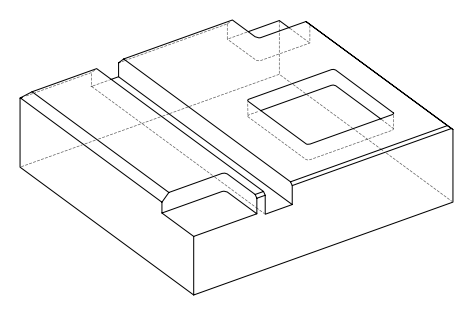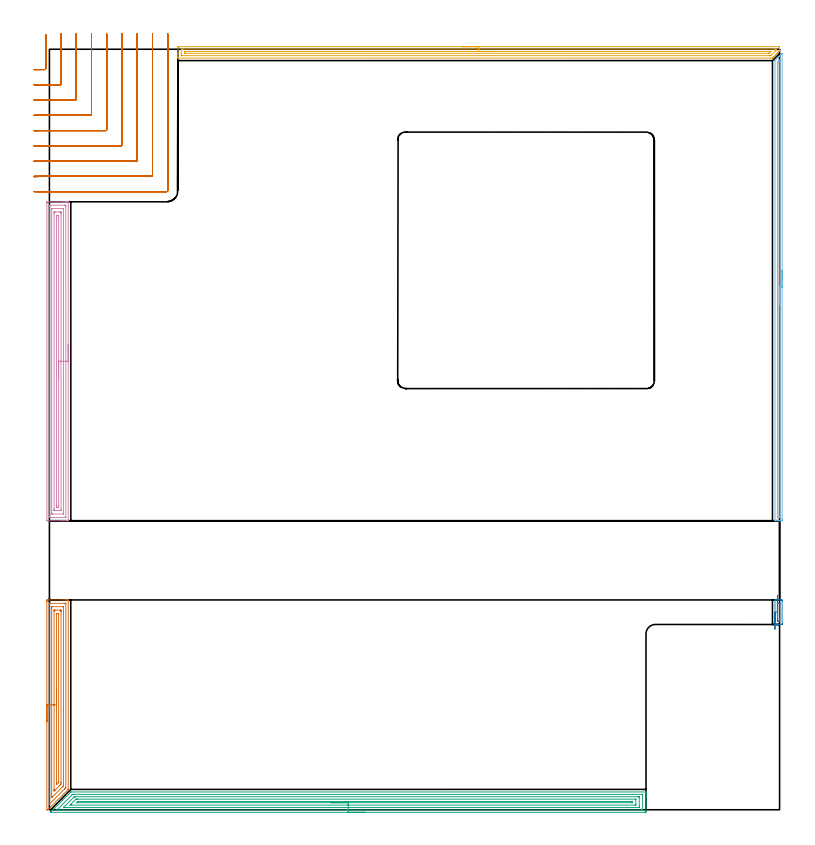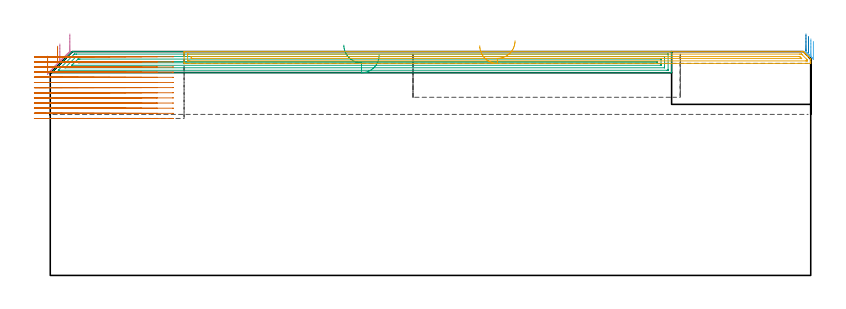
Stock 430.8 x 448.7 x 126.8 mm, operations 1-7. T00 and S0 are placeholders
(PLAN: 10 operations, 4 tool changes, 210.6 min)
(1 AREA_MILL | FG_CHAMFER_SURFACE | UGT0205_001 | 4.96 min | 10364 mm3)
(2 AREA_MILL_1 | FG_CHAMFER_SURFACE_1 | UGT0205_001 | 0.4 min | 179 mm3)
(3 AREA_MILL_2 | FG_CHAMFER_SURFACE_2 | UGT0205_001 | 14.02 min | 25193 mm3)
(4 AREA_MILL_3 | FG_CHAMFER_SURFACE_3 | UGT0205_001 | 7.76 min | 16004 mm3)
(5 AREA_MILL_4 | FG_CHAMFER_SURFACE_4 | UGT0205_001 | 8.66 min | 8058 mm3)
(6 AREA_MILL_5 | FG_CHAMFER_SURFACE_5 | UGT0205_001 | 4.55 min | 2434 mm3)
(7 MILL_CORNER_NOTCH_RECTANGULAR | CORNER_NOTCH_RECTANGULAR | NXT0201_011 | Follow Part, ap 3, ae 75% | 26.25 min | 257615 mm3)
(8 MILL_CORNER_NOTCH_RECTANGULAR_1 | CORNER_NOTCH_RECTANGULAR_1 | NXT0201_013 | Follow Part, ap 2.5, ae 75% | 34.81 min | 256847 mm3)
(9 MILL_RECTANGULAR_POCKET | POCKET_RECTANGULAR_STRAIGHT | NXT0201_009 | Follow Part, ap 2, ae 75% | 100.01 min | 592900 mm3)
(10 MILL_RECTANGULAR_SLOT | SLOT_RECTANGULAR | UGT0201_009 | Follow Part, ap 11.25, ae 75% | 9.14 min | 715212 mm3)
(TOOL UGT0205_001 | Chamfer Mill 20 x 3 x 45 deg. | D20 FL50 Z2)
(TOOL NXT0201_011 | ENDMILL 12mm [2P460-1200-NA 1630] | D12 FL38 Z6)
(TOOL NXT0201_013 | ENDMILL 10mm | D10 FL30 Z4)
(TOOL NXT0201_009 | ENDMILL 8mm [2P460-0800-NA 1630] | D8 FL26 Z6)
(TOOL UGT0201_009 | End Mill 45 mm | D45 FL63 Z6)
(OP 1 AREA_MILL)
G17 G21 G94 G90
T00 M6
G54
G17 G0 G90 X-1.5 Y51.9 S1061 M3
G43 Z136.8 H0
Z124.2
G94 G1 Y51.938 Z123.328 F250.
Y52.052 Z122.463
Y52.241 Z121.612
Y52.503 Z120.78
Y52.837 Z119.974
Y53.24 Z119.2
Y53.708 Z118.464
Y54.24 Z117.772
Y54.829 Z117.129
Y55.472 Z116.54
Y56.164 Z116.008
Y56.9 Z115.54
Y57.674 Z115.137
Y58.48 Z114.803
Y59.312 Z114.541
Y60.164 Z114.352
Y61.028 Z114.238
Y61.9 Z114.2
Y122.81
X-1.499 Y123.167 Z114.201
X-1.495 Y123.699 Z114.203
X-1.492 Y123.792 Z114.206
X-0.967 Y123.796 Z114.73
X-0.339 Y123.8 Z115.358
X7.905 Z123.6
X9.312 Z125.008
X9.68 Z125.375
X10.416 Z126.116
X10.658 Z126.358
X11.064 Y123.792 Z126.756
X11.097 Y123.79 Z126.788
X11.1 Y123.614 Z126.8
Y12.26
X11.099 Y12.006 Z126.784
X11.035 Y11.934 Z126.733
X-0.376 Y0.523 Z115.32
X-0.483 Y0.417 Z115.217
X-0.565 Y0.335 Z115.134
X-0.671 Y0.227 Z115.025
X-0.776 Y0.124 Z114.923
X-0.866 Y0.037 Z114.833
X-0.907 Y0.004 Z114.791
X-0.967 Y0.002 Z114.73
X-1.021 Y0. Z114.676
X-1.076 Z114.622
X-1.199 Z114.499
X-1.492 Y0.01 Z114.205
X-1.499 Y0.085 Z114.199
X-1.5 Y61.9 Z114.2
X-0.086 Z115.614
Y121.378
X-0.08 Y121.79 Z115.62
X0.39 Y121.799 Z116.09
X8.793 Y121.8 Z124.493
X9.263 Y121.799 Z124.963
X9.68 Y121.79 Z125.38
X9.686 Y121.378 Z125.386
X9.685 Y13.149 Z125.385
X9.68 Y13.042 Z125.38
X9.295 Y12.648 Z124.995
X8.911 Y12.26 Z124.611
X-0.057 Y3.293 Z115.643
X-0.066 Y3.287 Z115.634
X-0.08 Y3.282 Z115.62
X-0.085 Y3.316 Z115.615
X-0.086 Y3.322 Z115.614
Y61.9
X1.328 Z117.028
X1.329 Y119.064 Z117.029
X1.331 Y119.589 Z117.031
X1.334 Y119.773 Z117.034
X1.335 Y119.788 Z117.035
X1.361 Y119.792 Z117.061
X1.416 Y119.797 Z117.116
X1.486 Y119.8 Z117.186
X7.905 Y119.799 Z123.605
X8.114 Y119.796 Z123.814
X8.252 Y119.79 Z123.952
X8.266 Y119.787 Z123.966
X8.268 Y119.781 Z123.968
X8.27 Y119.757 Z123.97
X8.271 Y119.712 Z123.971
Y119.589
Y14.312
X8.27 Y14.18 Z123.97
X8.267 Y14.115 Z123.967
X8.265 Y14.086 Z123.965
X8.24 Y14.049 Z123.94
X8.075 Y13.878 Z123.775
X7.905 Y13.705 Z123.605
X7.631 Y13.431 Z123.331
X1.841 Y7.641 Z117.541
X1.695 Y7.495 Z117.395
X1.391 Y7.2 Z117.091
X1.335 Y7.146 Z117.035
X1.332 Y7.209 Z117.032
X1.33 Y7.261 Z117.03
X1.329 Y7.788 Z117.029
X1.328 Y8.157 Z117.028
Y61.9
X2.743 Z118.443
Y116.906
X2.747 Y117.634 Z118.447
X2.75 Y117.742 Z118.45
X2.755 Y117.79 Z118.455
X2.804 Y117.792 Z118.504
X3.026 Y117.796 Z118.726
X3.469 Y117.8 Z119.169
X6.131 Z121.831
X6.574 Y117.796 Z122.274
X6.795 Y117.792 Z122.495
X6.845 Y117.79 Z122.545
X6.85 Y117.755 Z122.55
X6.852 Y117.688 Z122.552
X6.857 Y117.069 Z122.557
Y116.906
Y16.001
X6.856 Y15.838 Z122.556
X6.851 Y15.112 Z122.551
X6.691 Y14.943 Z122.391
X6.411 Y14.661 Z122.111
X6.131 Y14.38 Z121.831
X3.469 Y11.718 Z119.169
X3.117 Y11.366 Z118.817
X2.951 Y11.202 Z118.651
X2.845 Y11.1 Z118.545
X2.753 Y11.014 Z118.453
X2.747 Y11.199 Z118.447
X2.745 Y11.366 Z118.445
X2.743 Y11.847 Z118.443
Y12.098
Y61.9
X4.157 Z119.857
Y115.52
X4.158 Y115.654 Z119.858
X4.161 Y115.76 Z119.861
X4.164 Y115.789 Z119.864
X4.168 Y115.792 Z119.868
X4.187 Y115.795 Z119.887
X4.356 Y115.799 Z120.056
X4.567 Y115.8 Z120.267
X5.244 Y115.799 Z120.944
X5.34 Y115.797 Z121.04
X5.399 Y115.794 Z121.099
X5.427 Y115.791 Z121.127
X5.436 Y115.72 Z121.136
X5.441 Y115.318 Z121.141
X5.442 Y115.117 Z121.142
X5.443 Y16.531 Z121.143
X5.441 Y16.33 Z121.141
X5.438 Y16.197 Z121.138
X5.436 Y16.151 Z121.136
X5.426 Y16.136 Z121.126
X5.398 Y16.103 Z121.098
X5.244 Y15.942 Z120.944
X5.192 Y15.89 Z120.892
X4.356 Y15.055 Z120.056
X4.301 Y15. Z120.001
X4.242 Y14.943 Z119.942
X4.204 Y14.915 Z119.904
X4.163 Y14.89 Z119.863
X4.161 Y14.943 Z119.861
X4.158 Y15.06 Z119.858
X4.157 Y16.732 Z119.857
Y61.9
Y62.772 Z119.895
Y63.636 Z120.009
Y64.488 Z120.198
Y65.32 Z120.46
Y66.126 Z120.794
Y66.9 Z121.197
Y67.636 Z121.665
Y68.328 Z122.196
Y68.971 Z122.786
Y69.56 Z123.429
Y70.092 Z124.121
Y70.56 Z124.857
Y70.963 Z125.631
Y71.297 Z126.437
Y71.559 Z127.269
Y71.748 Z128.12
Y71.862 Z128.985
Y71.9 Z129.857
G0 Z136.8
M5
M2
(OP 2 AREA_MILL_1)
G17 G21 G94 G90
T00 M6
G54
G17 G0 G90 X428.1 Y106.55 S1061 M3
G43 Z136.8 H0
G94 G1 Y106.588 Z135.928 F250.
Y106.702 Z135.063
Y106.891 Z134.212
Y107.153 Z133.38
Y107.487 Z132.574
Y107.89 Z131.8
Y108.358 Z131.064
Y108.89 Z130.372
Y109.479 Z129.729
Y110.122 Z129.139
Y110.814 Z128.608
Y111.55 Z128.14
Y112.324 Z127.737
Y113.13 Z127.403
Y113.962 Z127.141
Y114.813 Z126.952
Y115.678 Z126.838
Y116.55 Z126.8
Y123.672
X428.102 Y123.79 Z126.789
X428.199 Y123.798 Z126.693
X428.303 Y123.8 Z126.596
X428.956 Z125.943
X429.695 Z125.204
X430.2 Z124.696
X430.452 Z124.444
X431.074 Z123.823
X431.327 Z123.571
X431.949 Y123.795 Z122.945
X432.291 Y123.79 Z122.603
X432.296 Y123.58 Z122.601
X432.299 Y123.226
Y109.874
X432.296 Y109.52
X432.291 Y109.31 Z122.603
X431.949 Y109.3 Z122.945
X431.327 Z123.571
X431.074 Z123.823
X430.452 Z124.444
X430.2 Z124.696
X429.695 Z125.204
X428.303 Z126.596
X428.199 Y109.302 Z126.693
X428.103 Y109.31 Z126.789
X428.1 Y109.429 Z126.8
Y116.55
X429.514 Z125.386
X429.515 Y121.253 Z125.385
X429.517 Y121.446 Z125.383
X429.521 Y121.785 Z125.379
X429.856 Y121.796 Z125.044
X430.2 Y121.798 Z124.7
X430.727 Y121.8 Z124.173
X430.841 Y121.797 Z124.059
X430.861 Y121.795 Z124.039
X430.877 Y121.791 Z124.023
X430.879 Y121.768 Z124.021
X430.883 Y121.64 Z124.017
X430.885 Y121.446 Z124.015
X430.886 Y112.544 Z124.014
X430.885 Y111.847 Z124.015
X430.883 Y111.654 Z124.017
X430.879 Y111.315 Z124.021
X430.543 Y111.304 Z124.357
X430.2 Y111.302 Z124.7
X429.673 Y111.3 Z125.227
X429.559 Y111.303 Z125.341
X429.539 Y111.305 Z125.361
X429.523 Y111.309 Z125.377
X429.521 Y111.332 Z125.379
X429.517 Y111.46 Z125.383
X429.515 Y111.654 Z125.385
X429.514 Y112.352 Z125.386
Y116.55
Y117.422 Z125.424
Y118.286 Z125.538
Y119.138 Z125.727
Y119.97 Z125.989
Y120.776 Z126.323
Y121.55 Z126.726
Y122.286 Z127.194
Y122.978 Z127.725
Y123.621 Z128.315
Y124.21 Z128.958
Y124.741 Z129.65
Y125.21 Z130.386
Y125.613 Z131.16
Y125.947 Z131.966
Y126.209 Z132.798
Y126.398 Z133.649
Y126.512 Z134.514
Y126.55 Z135.386
G0 Z136.8
M5
M2
(OP 3 AREA_MILL_2)
G17 G21 G94 G90
T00 M6
G54
G17 G0 G90 X186.3 Y-1.5 S1061 M3
G43 Z136.8 H0
Z124.8
G94 G1 X186.262 Z123.928 F250.
X186.148 Z123.064
X185.959 Z122.212
X185.697 Z121.38
X185.363 Z120.574
X184.96 Z119.8
X184.491 Z119.064
X183.96 Z118.372
X183.371 Z117.729
X182.728 Z117.14
X182.036 Z116.608
X181.3 Z116.14
X180.526 Z115.737
X179.72 Z115.403
X178.888 Z115.141
X178.036 Z114.952
X177.171 Z114.838
X176.3 Z114.8
X0.658
X0.604 Y-1.498 Z114.799
X0.606 Y-1.492 Z114.805
X0.926 Y-1.172 Z115.123
X1.076 Y-1.023 Z115.275
X1.217 Y-0.882 Z115.416
X1.362 Y-0.736 Z115.56
X1.502 Y-0.596 Z115.701
X1.664 Y-0.435 Z115.863
X1.799 Y-0.299 Z115.997
X1.929 Y-0.17 Z116.128
X7.901 Y5.801 Z122.101
X12.369 Y10.27 Z126.568
X12.537 Y10.438 Z126.728
X12.606 Y10.5 Z126.784
X12.83 Z126.8
X351.83
X351.99 Y10.498 Z126.789
X351.997 Y10.377 Z126.669
X352. Y10.25 Z126.549
Y9.965 Z126.265
Y9.299 Z125.594
Y8.094 Z124.391
Y7.554 Z123.848
Y-0.902 Z115.395
X351.996 Y-1.172 Z115.125
X351.99 Y-1.493 Z114.804
X351.716 Y-1.497 Z114.801
X351.383 Y-1.5 Z114.8
X176.3
Y-0.086 Z116.214
X5.177 Y-0.085 Z116.215
X4.79 Y-0.084 Z116.216
X4.567 Y-0.082 Z116.218
X4.49 Y-0.079 Z116.221
X4.523 Y-0.038 Z116.262
X4.583 Y0.027 Z116.327
X4.79 Y0.24 Z116.54
X13.346 Y8.795 Z125.095
X13.473 Y8.919 Z125.219
X13.577 Y9.018 Z125.318
X13.644 Y9.079 Z125.379
X13.723 Y9.081 Z125.381
X13.944 Y9.084 Z125.384
X14.616 Y9.086 Z125.386
X14.835
X349.815 Y9.085 Z125.385
X349.948 Y9.084 Z125.384
X349.98 Y9.082 Z125.382
X349.989 Y9.079 Z125.379
X349.993 Y9.073 Z125.373
X349.996 Y9.044 Z125.344
X349.999 Y8.906 Z125.206
Y0.18 Z116.48
X349.996 Y0.048 Z116.348
X349.99 Y-0.057 Z116.243
X349.988 Y-0.08 Z116.22
X349.975 Y-0.081 Z116.219
X349.934 Y-0.083 Z116.217
X349.596 Y-0.085 Z116.215
X349.378 Y-0.086 Z116.214
X176.3
Y1.328 Z117.628
X8.483 Y1.329 Z117.629
X8.384 Y1.33 Z117.63
X8.363 Y1.332 Z117.632
X8.352 Y1.334 Z117.634
X8.356 Y1.346 Z117.646
X8.363 Y1.362 Z117.662
X8.405 Y1.405 Z117.705
X8.445 Y1.446 Z117.746
X14.585 Y7.585 Z123.885
X14.616 Y7.615 Z123.915
X14.67 Y7.659 Z123.959
X14.714 Y7.665 Z123.965
X14.81 Y7.668 Z123.968
X15.003 Y7.67 Z123.97
X15.389 Y7.672 Z123.972
X15.51
X346.917
X347.691 Y7.671 Z123.971
X347.81 Y7.669 Z123.969
X347.929 Y7.665 Z123.965
X347.991 Y7.659 Z123.959
X347.994 Y7.616 Z123.916
X347.997 Y7.554 Z123.854
X348. Y7.369 Z123.669
Y2.133 Z118.433
X347.995 Y1.446 Z117.746
X347.992 Y1.354 Z117.654
X347.99 Y1.336 Z117.636
X347.969 Y1.333 Z117.633
X347.928 Y1.33 Z117.63
X347.81 Y1.329 Z117.629
X176.3 Y1.328 Z117.628
Y2.743 Z119.043
X12.395
X12.301 Y2.744 Z119.044
X12.264 Y2.746 Z119.046
X12.219 Y2.749 Z119.049
X12.24 Y2.779 Z119.079
X12.296 Y2.84 Z119.14
X12.64 Y3.191 Z119.491
X12.734 Y3.285 Z119.585
X15.51 Y6.061 Z122.361
X15.638 Y6.186 Z122.486
X15.686 Y6.23 Z122.53
X15.707 Y6.247 Z122.547
X15.728 Y6.25 Z122.55
X15.947 Y6.254 Z122.554
X16.403 Y6.257 Z122.557
X16.837
X345.905
X345.947 Y6.254 Z122.554
X345.98 Y6.251 Z122.551
X345.99 Y6.246 Z122.546
X346. Y5.809 Z122.109
Y3.214 Z119.514
X345.999 Y3.191 Z119.491
X345.99 Y2.767 Z119.067
X345.986 Y2.749 Z119.049
X345.946 Y2.747 Z119.047
X345.864 Y2.744 Z119.044
X345.742 Y2.743 Z119.043
X345.589
X176.3
Y4.157 Z120.457
X16.403 Y4.158 Z120.458
X16.306 Y4.159 Z120.459
X16.129 Y4.164 Z120.464
X16.078 Y4.169 Z120.469
X16.089 Y4.183 Z120.483
X16.181 Y4.28 Z120.58
X16.28 Y4.381 Z120.681
X16.403 Y4.505 Z120.805
X16.623 Y4.721 Z121.021
X16.707 Y4.801 Z121.101
X16.736 Y4.826 Z121.126
X16.772 Y4.836 Z121.136
X17.296 Y4.843 Z121.143
X343.772 Y4.842 Z121.142
X343.939 Y4.84 Z121.14
X343.979 Y4.838 Z121.138
X343.99 Y4.836 Z121.136
X343.993 Y4.822 Z121.122
X343.996 Y4.768 Z121.068
X343.998 Y4.297 Z120.597
X343.992 Y4.18 Z120.48
X343.99 Y4.165 Z120.465
X343.957 Y4.162 Z120.462
X343.87 Y4.159 Z120.459
X343.695 Y4.158 Z120.458
X176.3 Y4.157 Z120.457
X175.428 Z120.495
X174.563 Z120.609
X173.712 Z120.798
X172.88 Z121.06
X172.074 Z121.394
X171.3 Z121.797
X170.564 Z122.265
X169.872 Z122.796
X169.229 Z123.386
X168.639 Z124.029
X168.108 Z124.721
X167.64 Z125.457
X167.237 Z126.231
X166.903 Z127.037
X166.641 Z127.869
X166.452 Z128.72
X166.338 Z129.585
X166.3 Z130.457
G0 Z136.8
M5
M2
(OP 4 AREA_MILL_3)
G17 G21 G94 G90
T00 M6
G54
G17 G0 G90 X11.097 Y274.6 S1061 M3
G43 Z136.8 H0
Z136.797
G94 G1 Y274.562 Z135.926 F250.
Y274.448 Z135.061
Y274.259 Z134.209
Y273.997 Z133.377
Y273.663 Z132.571
Y273.26 Z131.797
Y272.792 Z131.062
Y272.26 Z130.369
Y271.671 Z129.726
Y271.028 Z129.137
Y270.336 Z128.606
Y269.6 Z128.137
Y268.826 Z127.734
Y268.02 Z127.4
Y267.188 Z127.138
Y266.336 Z126.949
Y265.472 Z126.835
Y264.6 Z126.797
X11.098 Y170.675
X11.099 Y170.593 Z126.794
X11.088 Y170.508 Z126.779
X11.075 Y170.5 Z126.766
X10.66 Z126.36
X10.416 Z126.115
X9.678 Z125.373
X8.422 Z124.119
X7.017 Z122.712
X-1.228 Z114.47
X-1.492 Y170.51 Z114.206
X-1.499 Y170.774 Z114.199
Y170.79
X-1.5 Y357.709 Z114.2
X-1.499 Y358.067 Z114.201
X-1.495 Y358.598 Z114.203
X-1.492 Y358.692 Z114.206
X-0.968 Y358.7 Z114.729
X7.904 Z123.599
X9.31 Z125.006
X9.678 Z125.373
X10.416 Z126.115
X10.656 Z126.355
X11.067 Z126.758
X11.095 Y358.69 Z126.786
X11.097 Y358.603 Z126.793
X11.099 Y358.56 Z126.796
X11.097 Y358.515 Z126.797
Y264.6
X9.683 Z125.383
Y172.922
X9.678 Y172.51 Z125.378
X9.208 Y172.501 Z124.908
X0.806 Y172.5 Z116.506
X0.336 Y172.501 Z116.036
X-0.081 Y172.51 Z115.619
X-0.086 Y172.922 Z115.614
Y172.927
Y356.278
X-0.081 Y356.69 Z115.619
X0.389 Y356.699 Z116.089
X8.791 Y356.7 Z124.491
X9.261 Y356.699 Z124.961
X9.678 Y356.69 Z125.378
X9.683 Y356.278 Z125.383
Y264.6
X8.269 Z123.969
Y175.237
X8.266 Y174.711 Z123.966
X8.264 Y174.528 Z123.964
X8.262 Y174.513 Z123.962
X8.237 Y174.509 Z123.937
X8.182 Y174.503 Z123.882
X8.112 Y174.501 Z123.812
X1.693 Z117.393
X1.485 Y174.504 Z117.185
X1.346 Y174.51 Z117.046
X1.334 Y174.513 Z117.034
X1.332 Y174.519 Z117.032
X1.33 Y174.544 Z117.03
X1.328 Y175.079 Z117.028
X1.329 Y353.962 Z117.029
X1.331 Y354.489 Z117.031
X1.334 Y354.672 Z117.034
X1.335 Y354.687 Z117.035
X1.36 Y354.691 Z117.06
X1.415 Y354.697 Z117.115
X1.485 Y354.699 Z117.185
X7.904 Z123.604
X8.113 Y354.696 Z123.813
X8.251 Y354.69 Z123.951
X8.263 Y354.687 Z123.963
X8.265 Y354.681 Z123.965
X8.268 Y354.656 Z123.968
X8.269 Y354.612 Z123.969
Y354.489
Y264.6
X6.855 Z122.555
X6.854 Y177.394 Z122.554
X6.851 Y176.667 Z122.551
X6.848 Y176.56 Z122.548
X6.844 Y176.51 Z122.544
X6.794 Y176.508 Z122.494
X6.573 Y176.504 Z122.273
X6.129 Y176.5 Z121.829
X3.468 Z119.168
X3.024 Y176.504 Z118.724
X2.803 Y176.508 Z118.503
X2.754 Y176.51 Z118.454
X2.75 Y176.546 Z118.45
X2.747 Y176.613 Z118.447
X2.743 Y177.23 Z118.443
Y177.394
Y351.806
X2.746 Y352.533 Z118.446
X2.75 Y352.64 Z118.45
X2.754 Y352.69 Z118.454
X2.803 Y352.692 Z118.503
X3.025 Y352.696 Z118.725
X3.468 Y352.7 Z119.168
X6.129 Z121.829
X6.573 Y352.696 Z122.273
X6.794 Y352.692 Z122.494
X6.844 Y352.69 Z122.544
X6.848 Y352.654 Z122.548
X6.85 Y352.587 Z122.55
X6.854 Y351.97 Z122.554
X6.855 Y351.806 Z122.555
Y264.6
X5.44 Z121.14
Y178.783
X5.438 Y178.65 Z121.138
X5.434 Y178.545 Z121.134
X5.427 Y178.509 Z121.127
X5.411 Y178.506 Z121.111
X5.242 Y178.501 Z120.942
X5.032 Y178.5 Z120.732
X4.355 Z120.055
X4.258 Y178.501 Z119.958
X4.199 Y178.505 Z119.899
X4.172 Y178.509 Z119.872
X4.164 Y178.584 Z119.864
X4.158 Y178.983 Z119.858
X4.157 Y179.183 Z119.857
Y179.383
Y350.417
X4.159 Y350.55 Z119.859
X4.164 Y350.655 Z119.864
X4.17 Y350.691 Z119.87
X4.186 Y350.694 Z119.886
X4.355 Y350.699 Z120.055
X4.565 Y350.7 Z120.265
X5.242 Z120.942
X5.339 Y350.698 Z121.039
X5.398 Y350.695 Z121.098
X5.426 Y350.691 Z121.126
X5.433 Y350.616 Z121.133
X5.439 Y350.217 Z121.139
X5.44 Y350.017 Z121.14
Y349.817
Y264.6
Y263.728 Z121.179
Y262.864 Z121.292
Y262.012 Z121.481
Y261.18 Z121.744
Y260.374 Z122.077
Y259.6 Z122.48
Y258.864 Z122.949
Y258.172 Z123.48
Y257.529 Z124.069
Y256.94 Z124.713
Y256.408 Z125.405
Y255.94 Z126.14
Y255.537 Z126.914
Y255.203 Z127.72
Y254.941 Z128.552
Y254.752 Z129.404
Y254.638 Z130.269
Y254.6 Z131.14
G0 Z136.8
M5
M2
(OP 5 AREA_MILL_4)
G17 G21 G94 G90
T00 M6
G54
G17 G0 G90 X243.3 Y450.2 S1061 M3
G43 Z136.8 H0
Z130.1
G94 G1 X243.338 Z129.228 F250.
X243.452 Z128.363
X243.641 Z127.512
X243.903 Z126.68
X244.237 Z125.874
X244.64 Z125.1
X245.108 Z124.364
X245.64 Z123.672
X246.229 Z123.029
X246.872 Z122.44
X247.564 Z121.908
X248.3 Z121.44
X249.074 Z121.037
X249.88 Z120.703
X250.712 Z120.441
X251.564 Z120.252
X252.428 Z120.138
X253.3 Z120.1
X430.182
X430.475 Y450.198 Z120.102
X430.78 Y450.193 Z120.105
X430.796 Y450.191
X430.8 Y449.898 Z120.398
Y449.361 Z120.935
Y449.027 Z121.268
Y448.091 Z122.208
X430.795 Y447.721 Z122.579
X430.794 Y447.705 Z122.594
X430.778 Y447.68 Z122.618
X430.683 Y447.583 Z122.716
X430.129 Y447.029 Z123.271
X429.952 Y446.85 Z123.446
X429.32 Y446.219 Z124.08
X429.289 Y446.189 Z124.111
X429.081 Y445.979 Z124.317
X428.51 Y445.41 Z124.89
X428.395 Y445.295 Z125.004
X428.21 Y445.108 Z125.188
X427.701 Y444.6 Z125.699
X427.502 Y444.401 Z125.897
X427.34 Y444.238 Z126.057
X427.184 Y444.082 Z126.215
X427.055 Y443.954 Z126.344
X426.904 Y443.802 Z126.493
X426.609 Y443.512 Z126.788
X426.6 Y443.507 Z126.793
X425.715 Y443.5 Z126.8
X75.971
X75.81 Y443.502 Z126.788
X75.804 Y443.613 Z126.679
X75.8 Y443.732 Z126.568
Y444.005 Z126.294
Y444.673 Z125.622
Y445.878 Z124.419
Y446.415 Z123.879
Y449.629 Z120.667
X75.804 Y449.898 Z120.399
X75.81 Y450.194 Z120.103
X76.111 Y450.197 Z120.101
X76.418 Y450.2 Z120.1
X253.3
Y448.786 Z121.514
X427.75
X428.395 Y448.785 Z121.515
X428.646 Y448.783 Z121.517
X428.749 Y448.779 Z121.521
X428.79 Y448.775 Z121.525
X428.792 Y448.753 Z121.547
X428.797 Y448.636 Z121.664
X428.79 Y448.156 Z122.144
X428.6 Y447.957 Z122.343
X428.395 Y447.746 Z122.554
X425.958 Y445.308 Z124.992
X425.715 Y445.067 Z125.233
X425.575 Y444.937 Z125.363
X425.556 Y444.921 Z125.379
X425.529 Y444.919 Z125.381
X425.466 Y444.916 Z125.384
X424.822 Y444.914 Z125.386
X424.575
X78.205 Y444.915 Z125.385
X77.954 Y444.917 Z125.383
X77.851 Y444.921 Z125.379
X77.809 Y444.925 Z125.375
X77.807 Y444.947 Z125.353
X77.802 Y445.066 Z125.234
X77.8 Y445.544 Z124.756
Y445.938 Z124.362
X77.801 Y448.549 Z121.751
X77.806 Y448.682 Z121.618
X77.811 Y448.779 Z121.521
X77.882 Y448.78 Z121.52
X78.205 Y448.784 Z121.516
X78.452 Y448.785 Z121.515
X79.098 Y448.786 Z121.514
X253.3
Y447.372 Z122.928
X425.087 Y447.371 Z122.929
X425.44 Y447.368 Z122.932
X425.54 Y447.365 Z122.935
X425.556 Y447.362 Z122.938
Y447.361 Z122.939
X425.531 Y447.332 Z122.968
X425.486 Y447.285 Z123.015
X425.158 Y446.958 Z123.342
X424.822 Y446.621 Z123.679
X424.717 Y446.517 Z123.783
X424.61 Y446.415 Z123.885
X424.536 Y446.347 Z123.953
X424.282 Y446.336 Z123.964
X424.105 Y446.33 Z123.97
X424.017 Y446.329 Z123.971
X79.991
X79.903 Y446.331 Z123.969
X79.845 Y446.333 Z123.967
X79.81 Y446.337 Z123.963
X79.807 Y446.353 Z123.947
X79.804 Y446.415 Z123.885
X79.802 Y446.6 Z123.7
X79.81 Y447.285 Z123.015
X79.823 Y447.365 Z122.935
X79.906 Y447.369 Z122.931
X79.991 Y447.37 Z122.93
X80.796 Y447.372 Z122.928
X253.3
X254.172 Z122.967
X255.036 Z123.08
X255.888 Z123.269
X256.72 Z123.532
X257.526 Z123.865
X258.3 Z124.268
X259.036 Z124.737
X259.728 Z125.268
X260.371 Z125.857
X260.96 Z126.501
X261.492 Z127.193
X261.96 Z127.928
X262.363 Z128.702
X262.697 Z129.508
X262.959 Z130.34
X263.148 Z131.192
X263.262 Z132.057
X263.3 Z132.928
G0 Z136.8
M5
M2
(OP 6 AREA_MILL_5)
G17 G21 G94 G90
T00 M6
G54
G17 G0 G90 X432.3 Y318.35 S1061 M3
G43 Z136.8 H0
Z132.6
G94 G1 Y318.312 Z131.728 F250.
Y318.198 Z130.864
Y318.009 Z130.012
Y317.747 Z129.18
Y317.413 Z128.374
Y317.01 Z127.6
Y316.542 Z126.864
Y316.01 Z126.172
Y315.421 Z125.529
Y314.778 Z124.94
Y314.086 Z124.409
Y313.35 Z123.94
Y312.576 Z123.537
Y311.77 Z123.203
Y310.938 Z122.941
Y310.086 Z122.752
Y309.222 Z122.638
Y308.35 Z122.6
Y171.661
X432.299 Y171.127 Z122.601
X432.296 Y170.771 Z122.602
X432.292 Y170.51 Z122.604
X431.949 Y170.5 Z122.947
X431.687 Z123.208
X431.074 Z123.82
X430.551 Z124.345
X430.2 Z124.696
X429.677 Z125.219
X429.326 Z125.569
X428.382 Z126.517
X428.239 Y170.503 Z126.654
X428.102 Y170.51 Z126.788
X428.1 Y170.68 Z126.8
Y441.998
X428.101 Y442.001 Z126.799
X430.2 Y444.102 Z124.696
X430.331 Y444.232 Z124.567
X430.502 Y444.403 Z124.395
X430.637 Y444.539 Z124.259
X430.778 Y444.679 Z124.12
X430.93 Y444.831 Z123.968
X431.074 Y444.977 Z123.821
X431.225 Y445.126 Z123.673
X431.358 Y445.259 Z123.54
X431.511 Y445.414 Z123.383
X432.02 Y445.92 Z122.88
X432.098 Y445.998 Z122.802
X432.273 Y446.169 Z122.625
X432.294 Y446.183 Z122.604
X432.299 Y446.169 Z122.599
X432.3 Y308.35 Z122.6
X430.886 Z124.014
X430.885 Y172.915 Z124.015
X430.882 Y172.564 Z124.018
X430.88 Y172.522 Z124.02
X430.877 Y172.51 Z124.023
X430.848 Y172.507 Z124.052
X430.741 Y172.503 Z124.159
X430.605 Y172.5 Z124.295
X430.2 Z124.7
X429.731 Z125.169
X429.567 Y172.503 Z125.333
X429.534 Y172.507 Z125.366
X429.523 Y172.51 Z125.377
X429.52 Y172.52 Z125.38
X429.517 Y172.559 Z125.383
X429.515 Y172.721 Z125.385
Y440.21
X429.519 Y440.906 Z125.381
X429.521 Y440.954 Z125.379
X429.547 Y440.985 Z125.353
X429.656 Y441.104 Z125.244
X430.372 Y441.822 Z124.528
X430.547 Y441.997 Z124.353
X430.655 Y442.103 Z124.245
X430.818 Y442.259 Z124.082
X430.879 Y442.315 Z124.021
X430.882 Y442.194 Z124.018
X430.885 Y441.997 Z124.015
Y441.812
X430.886 Y308.35 Z124.014
Y307.478 Z124.052
Y306.614 Z124.166
Y305.762 Z124.355
Y304.93 Z124.617
Y304.124 Z124.951
Y303.35 Z125.354
Y302.614 Z125.823
Y301.922 Z126.354
Y301.279 Z126.943
Y300.69 Z127.586
Y300.158 Z128.279
Y299.69 Z129.014
Y299.287 Z129.788
Y298.953 Z130.594
Y298.691 Z131.426
Y298.502 Z132.278
Y298.388 Z133.143
Y298.35 Z134.014
G0 Z136.8
M5
M2
(OP 7 MILL_CORNER_NOTCH_RECTANGULAR)
G17 G21 G94 G90
T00 M6
G54
G17 G0 G90 X-8.999 Y436.62 S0 M3
G43 Z136.8 H1
Z123.885
G94 G1 X-6. Y436.684 F250.
G2 X-4.472 Y436.7 R72. F500.
G1 X-2.794
G3 X-2.2 Y437.294 R0.6
G1 Y454.282
Y457.282 F250.
G0 Z136.8
X-8.999 Y427.609
Z123.885
G1 X-6. Y427.681
G2 X-4.472 Y427.7 R63. F500.
G1 X6.205
G3 X6.8 Y428.295 R0.6
G1 Y454.7
Y457.7 F250.
G0 Z136.8
X-8.999 Y418.593
Z123.885
G1 X-6. Y418.678
G2 X-4.472 Y418.7 R54. F500.
G1 X15.205
G3 X15.8 Y419.295 R0.6
G1 Y454.7
Y457.7 F250.
G0 Z136.8
X-8.998 Y409.572
Z123.885
G1 X-6. Y409.674
G2 X-4.472 Y409.7 R45. F500.
G1 X24.205
G3 X24.8 Y410.295 R0.6
G1 Y454.7
Y457.7 F250.
G0 Z136.8
X-8.997 Y400.54
Z123.885
G1 X-6. Y400.668
G2 X-4.472 Y400.7 R36. F500.
G1 X33.205
G3 X33.8 Y401.295 R0.6
G1 Y454.7
Y457.7 F250.
G0 Z136.8
X-8.995 Y391.487
Z123.885
G1 X-6. Y391.657
G2 X-4.472 Y391.7 R27. F500.
G1 X42.204
G3 X42.8 Y392.296 R0.6
G1 Y454.7
Y457.7 F250.
G0 Z136.8
X-8.989 Y382.38
Z123.885
G1 X-6. Y382.635
G2 X-4.472 Y382.7 R18. F500.
G1 X51.204
G3 X51.8 Y383.296 R0.6
G1 Y454.7
Y457.7 F250.
G0 Z136.8
X-8.956 Y373.06
Z123.885
G1 X-6. Y373.569
G2 X-4.472 Y373.7 R9. F500.
G1 X60.204
G3 X60.8 Y374.296 R0.6
G1 Y454.7
Y457.7 F250.
G0 Z136.8
X-7.472 Y364.7
Z123.885
G1 X-4.472
X69.204 F500.
G3 X69.8 Y365.296 R0.6
G1 Y454.7
Y457.7 F250.
G0 Z136.8
X-9. Y436.682
Z120.969
G1 X-6. Y436.699
G2 X-5.6 Y436.7 R72. F500.
G1 X-2.794
G3 X-2.2 Y437.294 R0.6
G1 Y454.282
Y457.282 F250.
G0 Z136.8
X-9. Y427.68
Z120.969
G1 X-6. Y427.699
G2 X-5.6 Y427.7 R63. F500.
G1 X6.205
G3 X6.8 Y428.295 R0.6
G1 Y454.7
Y457.7 F250.
G0 Z136.8
X-9. Y418.676
Z120.969
G1 X-6. Y418.699
G2 X-5.6 Y418.7 R54. F500.
G1 X15.205
G3 X15.8 Y419.295 R0.6
G1 Y454.7
Y457.7 F250.
G0 Z136.8
X-9. Y409.672
Z120.969
G1 X-6. Y409.698
G2 X-5.6 Y409.7 R45. F500.
G1 X24.205
G3 X24.8 Y410.295 R0.6
G1 Y454.7
Y457.7 F250.
G0 Z136.8
X-9. Y400.664
Z120.969
G1 X-6. Y400.698
G2 X-5.6 Y400.7 R36. F500.
G1 X33.204
G3 X33.8 Y401.296 R0.6
G1 Y454.7
Y457.7 F250.
G0 Z136.8
X-9. Y391.653
Z120.969
G1 X-6. Y391.697
G2 X-5.6 Y391.7 R27. F500.
G1 X42.204
G3 X42.8 Y392.296 R0.6
G1 Y454.7
Y457.7 F250.
G0 Z136.8
X-8.999 Y382.629
Z120.969
G1 X-6. Y382.696
G2 X-5.6 Y382.7 R18. F500.
G1 X51.204
G3 X51.8 Y383.296 R0.6
G1 Y454.7
Y457.7 F250.
G0 Z136.8
X-8.997 Y373.558
Z120.969
G1 X-6. Y373.691
G2 X-5.6 Y373.7 R9. F500.
G1 X60.204
G3 X60.8 Y374.296 R0.6
G1 Y454.7
Y457.7 F250.
G0 Z136.8
X-8.6 Y364.7
Z120.969
G1 X-5.6
X69.204 F500.
G3 X69.8 Y365.296 R0.6
G1 Y454.7
Y457.7 F250.
G0 Z136.8
X-9. Y436.7
Z118.054
G1 X-6.
X-2.794 F500.
G3 X-2.2 Y437.294 R0.6
G1 Y454.282
Y457.282 F250.
G0 Z136.8
X-9. Y427.7
Z118.054
G1 X-6.
X6.205 F500.
G3 X6.8 Y428.295 R0.6
G1 Y454.7
Y457.7 F250.
G0 Z136.8
X-9. Y418.7
Z118.054
G1 X-6.
X15.205 F500.
G3 X15.8 Y419.295 R0.6
G1 Y454.7
Y457.7 F250.
G0 Z136.8
X-9. Y409.7
Z118.054
G1 X-6.
X24.205 F500.
G3 X24.8 Y410.295 R0.6
G1 Y454.7
Y457.7 F250.
G0 Z136.8
X-9. Y400.7
Z118.054
G1 X-6.
X33.204 F500.
G3 X33.8 Y401.296 R0.6
G1 Y454.7
Y457.7 F250.
G0 Z136.8
X-9. Y391.7
Z118.054
G1 X-6.
X42.204 F500.
G3 X42.8 Y392.296 R0.6
G1 Y454.7
Y457.7 F250.
G0 Z136.8
X-9. Y382.7
Z118.054
G1 X-6.
X51.204 F500.
G3 X51.8 Y383.296 R0.6
G1 Y454.7
Y457.7 F250.
G0 Z136.8
X-9. Y373.7
Z118.054
G1 X-6.
X60.204 F500.
G3 X60.8 Y374.296 R0.6
G1 Y454.7
Y457.7 F250.
G0 Z136.8
X-9. Y364.7
Z118.054
G1 X-6.
X69.204 F500.
G3 X69.8 Y365.296 R0.6
G1 Y454.7
Y457.7 F250.
G0 Z136.8
X-9. Y436.7
Z115.138
G1 X-6.
X-2.794 F500.
G3 X-2.2 Y437.294 R0.6
G1 Y454.282
Y457.282 F250.
G0 Z136.8
X-9. Y427.7
Z115.138
G1 X-6.
X6.205 F500.
G3 X6.8 Y428.295 R0.6
G1 Y454.7
Y457.7 F250.
G0 Z136.8
X-9. Y418.7
Z115.138
G1 X-6.
X15.205 F500.
G3 X15.8 Y419.295 R0.6
G1 Y454.7
Y457.7 F250.
G0 Z136.8
X-9. Y409.7
Z115.138
G1 X-6.
X24.205 F500.
G3 X24.8 Y410.295 R0.6
G1 Y454.7
Y457.7 F250.
G0 Z136.8
X-9. Y400.7
Z115.138
G1 X-6.
X33.204 F500.
G3 X33.8 Y401.296 R0.6
G1 Y454.7
Y457.7 F250.
G0 Z136.8
X-9. Y391.7
Z115.138
G1 X-6.
X42.204 F500.
G3 X42.8 Y392.296 R0.6
G1 Y454.7
Y457.7 F250.
G0 Z136.8
X-9. Y382.7
Z115.138
G1 X-6.
X51.204 F500.
G3 X51.8 Y383.296 R0.6
G1 Y454.7
Y457.7 F250.
G0 Z136.8
X-9. Y373.7
Z115.138
G1 X-6.
X60.204 F500.
G3 X60.8 Y374.296 R0.6
G1 Y454.7
Y457.7 F250.
G0 Z136.8
X-9. Y364.7
Z115.138
G1 X-6.
X69.204 F500.
G3 X69.8 Y365.296 R0.6
G1 Y454.7
Y457.7 F250.
G0 Z136.8
X-9. Y436.7
Z112.223
G1 X-6.
X-2.794 F500.
G3 X-2.2 Y437.294 R0.6
G1 Y454.282
Y457.282 F250.
G0 Z136.8
X-9. Y427.7
Z112.223
G1 X-6.
X6.205 F500.
G3 X6.8 Y428.295 R0.6
G1 Y454.7
Y457.7 F250.
G0 Z136.8
X-9. Y418.7
Z112.223
G1 X-6.
X15.205 F500.
G3 X15.8 Y419.295 R0.6
G1 Y454.7
Y457.7 F250.
G0 Z136.8
X-9. Y409.7
Z112.223
G1 X-6.
X24.205 F500.
G3 X24.8 Y410.295 R0.6
G1 Y454.7
Y457.7 F250.
G0 Z136.8
X-9. Y400.7
Z112.223
G1 X-6.
X33.204 F500.
G3 X33.8 Y401.296 R0.6
G1 Y454.7
Y457.7 F250.
G0 Z136.8
X-9. Y391.7
Z112.223
G1 X-6.
X42.204 F500.
G3 X42.8 Y392.296 R0.6
G1 Y454.7
Y457.7 F250.
G0 Z136.8
X-9. Y382.7
Z112.223
G1 X-6.
X51.204 F500.
G3 X51.8 Y383.296 R0.6
G1 Y454.7
Y457.7 F250.
G0 Z136.8
X-9. Y373.7
Z112.223
G1 X-6.
X60.204 F500.
G3 X60.8 Y374.296 R0.6
G1 Y454.7
Y457.7 F250.
G0 Z136.8
X-9. Y364.7
Z112.223
G1 X-6.
X69.204 F500.
G3 X69.8 Y365.296 R0.6
G1 Y454.7
Y457.7 F250.
G0 Z136.8
X-9. Y436.7
Z109.308
G1 X-6.
X-2.794 F500.
G3 X-2.2 Y437.294 R0.6
G1 Y454.282
Y457.282 F250.
G0 Z136.8
X-9. Y427.7
Z109.308
G1 X-6.
X6.205 F500.
G3 X6.8 Y428.295 R0.6
G1 Y454.7
Y457.7 F250.
G0 Z136.8
X-9. Y418.7
Z109.308
G1 X-6.
X15.205 F500.
G3 X15.8 Y419.295 R0.6
G1 Y454.7
Y457.7 F250.
G0 Z136.8
X-9. Y409.7
Z109.308
G1 X-6.
X24.205 F500.
G3 X24.8 Y410.295 R0.6
G1 Y454.7
Y457.7 F250.
G0 Z136.8
X-9. Y400.7
Z109.308
G1 X-6.
X33.204 F500.
G3 X33.8 Y401.296 R0.6
G1 Y454.7
Y457.7 F250.
G0 Z136.8
X-9. Y391.7
Z109.308
G1 X-6.
X42.204 F500.
G3 X42.8 Y392.296 R0.6
G1 Y454.7
Y457.7 F250.
G0 Z136.8
X-9. Y382.7
Z109.308
G1 X-6.
X51.204 F500.
G3 X51.8 Y383.296 R0.6
G1 Y454.7
Y457.7 F250.
G0 Z136.8
X-9. Y373.7
Z109.308
G1 X-6.
X60.204 F500.
G3 X60.8 Y374.296 R0.6
G1 Y454.7
Y457.7 F250.
G0 Z136.8
X-9. Y364.7
Z109.308
G1 X-6.
X69.204 F500.
G3 X69.8 Y365.296 R0.6
G1 Y454.7
Y457.7 F250.
G0 Z136.8
X-9. Y436.7
Z106.392
G1 X-6.
X-2.794 F500.
G3 X-2.2 Y437.294 R0.6
G1 Y454.282
Y457.282 F250.
G0 Z136.8
X-9. Y427.7
Z106.392
G1 X-6.
X6.205 F500.
G3 X6.8 Y428.295 R0.6
G1 Y454.7
Y457.7 F250.
G0 Z136.8
X-9. Y418.7
Z106.392
G1 X-6.
X15.205 F500.
G3 X15.8 Y419.295 R0.6
G1 Y454.7
Y457.7 F250.
G0 Z136.8
X-9. Y409.7
Z106.392
G1 X-6.
X24.205 F500.
G3 X24.8 Y410.295 R0.6
G1 Y454.7
Y457.7 F250.
G0 Z136.8
X-9. Y400.7
Z106.392
G1 X-6.
X33.204 F500.
G3 X33.8 Y401.296 R0.6
G1 Y454.7
Y457.7 F250.
G0 Z136.8
X-9. Y391.7
Z106.392
G1 X-6.
X42.204 F500.
G3 X42.8 Y392.296 R0.6
G1 Y454.7
Y457.7 F250.
G0 Z136.8
X-9. Y382.7
Z106.392
G1 X-6.
X51.204 F500.
G3 X51.8 Y383.296 R0.6
G1 Y454.7
Y457.7 F250.
G0 Z136.8
X-9. Y373.7
Z106.392
G1 X-6.
X60.204 F500.
G3 X60.8 Y374.296 R0.6
G1 Y454.7
Y457.7 F250.
G0 Z136.8
X-9. Y364.7
Z106.392
G1 X-6.
X69.204 F500.
G3 X69.8 Y365.296 R0.6
G1 Y454.7
Y457.7 F250.
G0 Z136.8
X-9. Y436.7
Z103.477
G1 X-6.
X-2.794 F500.
G3 X-2.2 Y437.294 R0.6
G1 Y454.282
Y457.282 F250.
G0 Z136.8
X-9. Y427.7
Z103.477
G1 X-6.
X6.205 F500.
G3 X6.8 Y428.295 R0.6
G1 Y454.7
Y457.7 F250.
G0 Z136.8
X-9. Y418.7
Z103.477
G1 X-6.
X15.205 F500.
G3 X15.8 Y419.295 R0.6
G1 Y454.7
Y457.7 F250.
G0 Z136.8
X-9. Y409.7
Z103.477
G1 X-6.
X24.205 F500.
G3 X24.8 Y410.295 R0.6
G1 Y454.7
Y457.7 F250.
G0 Z136.8
X-9. Y400.7
Z103.477
G1 X-6.
X33.204 F500.
G3 X33.8 Y401.296 R0.6
G1 Y454.7
Y457.7 F250.
G0 Z136.8
X-9. Y391.7
Z103.477
G1 X-6.
X42.204 F500.
G3 X42.8 Y392.296 R0.6
G1 Y454.7
Y457.7 F250.
G0 Z136.8
X-9. Y382.7
Z103.477
G1 X-6.
X51.204 F500.
G3 X51.8 Y383.296 R0.6
G1 Y454.7
Y457.7 F250.
G0 Z136.8
X-9. Y373.7
Z103.477
G1 X-6.
X60.204 F500.
G3 X60.8 Y374.296 R0.6
G1 Y454.7
Y457.7 F250.
G0 Z136.8
X-9. Y364.7
Z103.477
G1 X-6.
X69.204 F500.
G3 X69.8 Y365.296 R0.6
G1 Y454.7
Y457.7 F250.
G0 Z136.8
X-9. Y436.7
Z100.562
G1 X-6.
X-2.794 F500.
G3 X-2.2 Y437.294 R0.6
G1 Y454.282
Y457.282 F250.
G0 Z136.8
X-9. Y427.7
Z100.562
G1 X-6.
X6.205 F500.
G3 X6.8 Y428.295 R0.6
G1 Y454.7
Y457.7 F250.
G0 Z136.8
X-9. Y418.7
Z100.562
G1 X-6.
X15.205 F500.
G3 X15.8 Y419.295 R0.6
G1 Y454.7
Y457.7 F250.
G0 Z136.8
X-9. Y409.7
Z100.562
G1 X-6.
X24.205 F500.
G3 X24.8 Y410.295 R0.6
G1 Y454.7
Y457.7 F250.
G0 Z136.8
X-9. Y400.7
Z100.562
G1 X-6.
X33.204 F500.
G3 X33.8 Y401.296 R0.6
G1 Y454.7
Y457.7 F250.
G0 Z136.8
X-9. Y391.7
Z100.562
G1 X-6.
X42.204 F500.
G3 X42.8 Y392.296 R0.6
G1 Y454.7
Y457.7 F250.
G0 Z136.8
X-9. Y382.7
Z100.562
G1 X-6.
X51.204 F500.
G3 X51.8 Y383.296 R0.6
G1 Y454.7
Y457.7 F250.
G0 Z136.8
X-9. Y373.7
Z100.562
G1 X-6.
X60.204 F500.
G3 X60.8 Y374.296 R0.6
G1 Y454.7
Y457.7 F250.
G0 Z136.8
X-9. Y364.7
Z100.562
G1 X-6.
X69.204 F500.
G3 X69.8 Y365.296 R0.6
G1 Y454.7
Y457.7 F250.
G0 Z136.8
X-9. Y436.7
Z97.646
G1 X-6.
X-2.794 F500.
G3 X-2.2 Y437.294 R0.6
G1 Y454.282
Y457.282 F250.
G0 Z136.8
X-9. Y427.7
Z97.646
G1 X-6.
X6.205 F500.
G3 X6.8 Y428.295 R0.6
G1 Y454.7
Y457.7 F250.
G0 Z136.8
X-9. Y418.7
Z97.646
G1 X-6.
X15.205 F500.
G3 X15.8 Y419.295 R0.6
G1 Y454.7
Y457.7 F250.
G0 Z136.8
X-9. Y409.7
Z97.646
G1 X-6.
X24.205 F500.
G3 X24.8 Y410.295 R0.6
G1 Y454.7
Y457.7 F250.
G0 Z136.8
X-9. Y400.7
Z97.646
G1 X-6.
X33.204 F500.
G3 X33.8 Y401.296 R0.6
G1 Y454.7
Y457.7 F250.
G0 Z136.8
X-9. Y391.7
Z97.646
G1 X-6.
X42.204 F500.
G3 X42.8 Y392.296 R0.6
G1 Y454.7
Y457.7 F250.
G0 Z136.8
X-9. Y382.7
Z97.646
G1 X-6.
X51.204 F500.
G3 X51.8 Y383.296 R0.6
G1 Y454.7
Y457.7 F250.
G0 Z136.8
X-9. Y373.7
Z97.646
G1 X-6.
X60.204 F500.
G3 X60.8 Y374.296 R0.6
G1 Y454.7
Y457.7 F250.
G0 Z136.8
X-9. Y364.7
Z97.646
G1 X-6.
X69.204 F500.
G3 X69.8 Y365.296 R0.6
G1 Y454.7
Y457.7 F250.
G0 Z136.8
X-9. Y436.7
Z94.731
G1 X-6.
X-2.794 F500.
G3 X-2.2 Y437.294 R0.6
G1 Y454.282
Y457.282 F250.
G0 Z136.8
X-9. Y427.7
Z94.731
G1 X-6.
X6.205 F500.
G3 X6.8 Y428.295 R0.6
G1 Y454.7
Y457.7 F250.
G0 Z136.8
X-9. Y418.7
Z94.731
G1 X-6.
X15.205 F500.
G3 X15.8 Y419.295 R0.6
G1 Y454.7
Y457.7 F250.
G0 Z136.8
X-9. Y409.7
Z94.731
G1 X-6.
X24.205 F500.
G3 X24.8 Y410.295 R0.6
G1 Y454.7
Y457.7 F250.
G0 Z136.8
X-9. Y400.7
Z94.731
G1 X-6.
X33.204 F500.
G3 X33.8 Y401.296 R0.6
G1 Y454.7
Y457.7 F250.
G0 Z136.8
X-9. Y391.7
Z94.731
G1 X-6.
X42.204 F500.
G3 X42.8 Y392.296 R0.6
G1 Y454.7
Y457.7 F250.
G0 Z136.8
X-9. Y382.7
Z94.731
G1 X-6.
X51.204 F500.
G3 X51.8 Y383.296 R0.6
G1 Y454.7
Y457.7 F250.
G0 Z136.8
X-9. Y373.7
Z94.731
G1 X-6.
X60.204 F500.
G3 X60.8 Y374.296 R0.6
G1 Y454.7
Y457.7 F250.
G0 Z136.8
X-9. Y364.7
Z94.731
G1 X-6.
X69.204 F500.
G3 X69.8 Y365.296 R0.6
G1 Y454.7
Y457.7 F250.
G0 Z136.8
X-9. Y436.7
Z91.815
G1 X-6.
X-2.794 F500.
G3 X-2.2 Y437.294 R0.6
G1 Y454.282
Y457.282 F250.
G0 Z136.8
X-9. Y427.7
Z91.815
G1 X-6.
X6.205 F500.
G3 X6.8 Y428.295 R0.6
G1 Y454.7
Y457.7 F250.
G0 Z136.8
X-9. Y418.7
Z91.815
G1 X-6.
X15.205 F500.
G3 X15.8 Y419.295 R0.6
G1 Y454.7
Y457.7 F250.
G0 Z136.8
X-9. Y409.7
Z91.815
G1 X-6.
X24.205 F500.
G3 X24.8 Y410.295 R0.6
G1 Y454.7
Y457.7 F250.
G0 Z136.8
X-9. Y400.7
Z91.815
G1 X-6.
X33.204 F500.
G3 X33.8 Y401.296 R0.6
G1 Y454.7
Y457.7 F250.
G0 Z136.8
X-9. Y391.7
Z91.815
G1 X-6.
X42.204 F500.
G3 X42.8 Y392.296 R0.6
G1 Y454.7
Y457.7 F250.
G0 Z136.8
X-9. Y382.7
Z91.815
G1 X-6.
X51.204 F500.
G3 X51.8 Y383.296 R0.6
G1 Y454.7
Y457.7 F250.
G0 Z136.8
X-9. Y373.7
Z91.815
G1 X-6.
X60.204 F500.
G3 X60.8 Y374.296 R0.6
G1 Y454.7
Y457.7 F250.
G0 Z136.8
X-9. Y364.7
Z91.815
G1 X-6.
X69.204 F500.
G3 X69.8 Y365.296 R0.6
G1 Y454.7
Y457.7 F250.
G0 Z136.8
X-9. Y436.7
Z88.9
G1 X-6.
X-2.794 F500.
G3 X-2.2 Y437.294 R0.6
G1 Y454.282
Y457.282 F250.
G0 Z136.8
X-9. Y427.7
Z88.9
G1 X-6.
X6.205 F500.
G3 X6.8 Y428.295 R0.6
G1 Y454.7
Y457.7 F250.
G0 Z136.8
X-9. Y418.7
Z88.9
G1 X-6.
X15.205 F500.
G3 X15.8 Y419.295 R0.6
G1 Y454.7
Y457.7 F250.
G0 Z136.8
X-9. Y409.7
Z88.9
G1 X-6.
X24.205 F500.
G3 X24.8 Y410.295 R0.6
G1 Y454.7
Y457.7 F250.
G0 Z136.8
X-9. Y400.7
Z88.9
G1 X-6.
X33.204 F500.
G3 X33.8 Y401.296 R0.6
G1 Y454.7
Y457.7 F250.
G0 Z136.8
X-9. Y391.7
Z88.9
G1 X-6.
X42.204 F500.
G3 X42.8 Y392.296 R0.6
G1 Y454.7
Y457.7 F250.
G0 Z136.8
X-9. Y382.7
Z88.9
G1 X-6.
X51.204 F500.
G3 X51.8 Y383.296 R0.6
G1 Y454.7
Y457.7 F250.
G0 Z136.8
X-9. Y373.7
Z88.9
G1 X-6.
X60.204 F500.
G3 X60.8 Y374.296 R0.6
G1 Y454.7
Y457.7 F250.
G0 Z136.8
X-9. Y364.7
Z88.9
G1 X-6.
X69.204 F500.
G3 X69.8 Y365.296 R0.6
G1 Y454.7
Y457.7 F250.
G0 Z136.8
M5
M2
